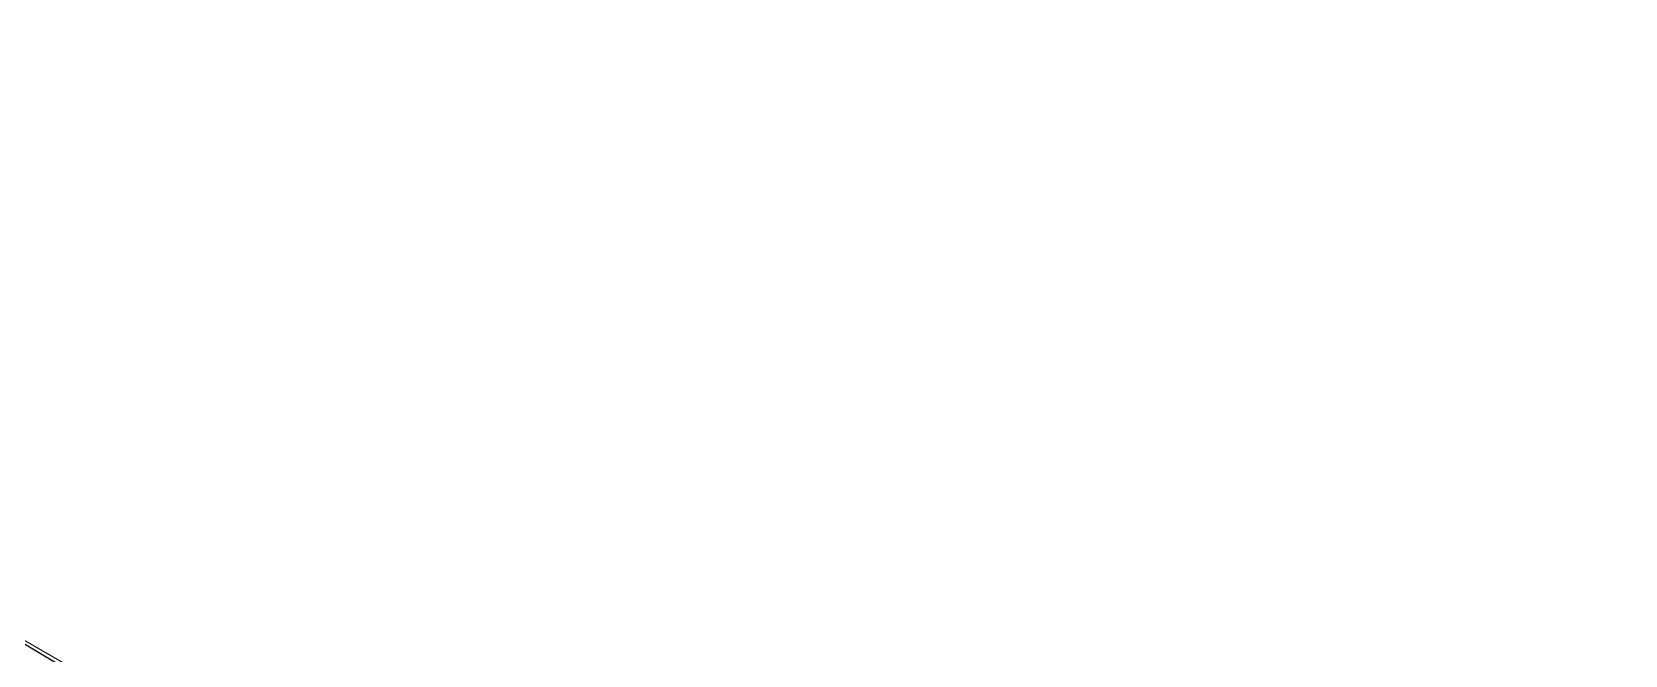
# Model space of a CAD drawing. Header units: inches. Extents: x -110725 to 51121, y 8404 to 44825.
# Drawn here: x 43885 to 51054, y 24357 to 27163 of the extents above; entities that cross this region are included whole.
import ezdxf

# ---------------------------------------------------------------- set-up
doc = ezdxf.new("R2010")
doc.units = ezdxf.units.IN
doc.header["$LTSCALE"] = 0.1
doc.header["$MEASUREMENT"] = 0
doc.layers.get('0').update_dxf_attribs({"color": 1, "lineweight": 0})
doc.layers.get('Defpoints').update_dxf_attribs({"lineweight": 0})
doc.layers.add('dim', color=252, linetype='Continuous', lineweight=0)
doc.layers.add('road', color=8, linetype='Continuous')
doc.styles.add('EHSAN', font='arial.ttf', dxfattribs={"height": 54})
doc.dimstyles.new('DIM1', dxfattribs={"dimtxt": 54, "dimasz": 6, "dimexe": 6, "dimexo": 3, "dimgap": 1, "dimtad": 0, "dimzin": 0, "dimdsep": 46, "dimlunit": 4, "dimtxsty": 'EHSAN', "dimblk": 'ARCHTICK', "dimcen": 3, "dimdle": 6, "dimclrd": 4, "dimclre": 4, "dimclrt": 6, "dimadec": 0, "dimazin": 0, "dimtfac": 1, "dimtofl": 0, "dimtmove": 1, "dimatfit": 3, "dimldrblk": 'ARCHTICK', "dimfxl": 4, "dimtolj": 1, "dimtzin": 3, "dimlwd": -1, "dimlwe": -1, "dimarcsym": 0})

# ---------------------------------------------------------------- blocks, each defined once
blk = doc.blocks.new('_ArchTick')
at = {"color": 0, "linetype": 'ByBlock', "const_width": 0.15}
blk.add_lwpolyline([(-0.5, -0.5), (0.5, 0.5)], dxfattribs=at)
blk = doc.blocks.new('*D2542')
at = {"layer": 'Defpoints', "color": 0, "transparency": 16777216}
for p in [(43122.8, 24844.2), (42987, 24608.8, 1175.7), (46076, 22827, 1175.7)]:
    blk.add_point(p, dxfattribs=at)
at = {"layer": 'dim', "color": 4, "transparency": 16777216}
for p, q in [((42988.5, 24611.4), (43125.8, 24849.4)), ((43102, 24856.2), (44567.5, 24010.9)), ((46232.6, 23050.4), (44767.1, 23895.8)), ((46077.5, 22829.6), (46214.8, 23067.6))]:
    blk.add_line(p, q, dxfattribs=at)
at = {"layer": 'dim', "color": 4, "transparency": 16777216, "xscale": 24, "yscale": 24, "zscale": 24}
for p, rotation in [((43122.8, 24844.2), 150.0229745556264), ((46211.8, 23062.4), 330.0229745556264)]:
    blk.add_blockref('_ArchTick', p, dxfattribs=dict(at, rotation=rotation))
at = {"layer": 'dim', "color": 6, "transparency": 16777216, "insert": (44667.3, 23953.3), "char_height": 54, "attachment_point": 5, "rotation": 330.02297, "style": 'EHSAN'}
blk.add_mtext('\\A1;297\'-2"', dxfattribs=at)

msp = doc.modelspace()

# ---------------------------------------------------------------- linework, layer by layer
at = {"layer": 'road', "linetype": 'Continuous', "elevation": 4.40796}
msp.add_lwpolyline([(51054.03173, 20083.63124), (50828.3947, 20218.94372), (39259.65924, 27162.757)], dxfattribs=at)

# ---------------------------------------------------------------- dimensions: what is measured, and where the dimension line sits
at = {"layer": 'dim'}
dim = msp.add_linear_dim(base=(43122.79283, 24844.24306, -1174.66297), p1=(46076.03119, 22826.982, 1.07221), p2=(42986.98218, 24608.79412, 1.07221), angle=150.022974556, dimstyle='DIM1', override={"dimtxt": 36, "dimasz": 24, "dimdle": 24}, dxfattribs=at)
dim.commit()
dim.dimension.update_dxf_attribs({"geometry": '*D2542', "text_midpoint": (44667.31734, 23953.33699, -1174.66297), "dimtype": 161})

doc.saveas('drawing.dxf')
